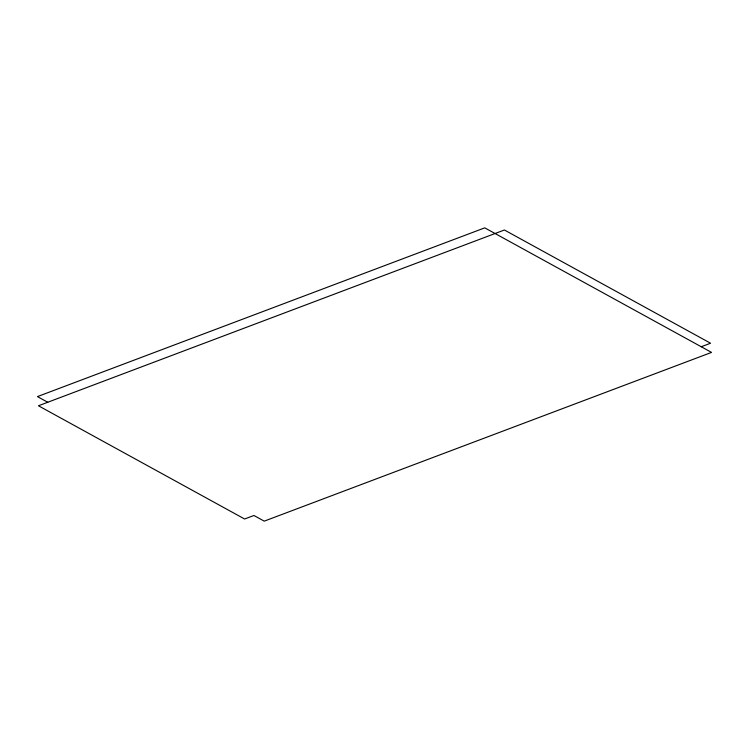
<?xml version="1.0" encoding="UTF-8"?>
<svg xmlns="http://www.w3.org/2000/svg" width="749" height="749" viewBox="0 0 749 749"><rect width="100%" height="100%" fill="white"/><g stroke="black" fill="none" stroke-linecap="round" stroke-linejoin="round"><path stroke-width="1.12" d="M701.242 346.74L710.558 343.229L504.395 229.999L38.442 405.771L244.605 519.001L253.92 515.49L264.238 521.145L711.55 352.404L484.762 227.855L37.45 396.596L47.758 402.26"/></g></svg>
